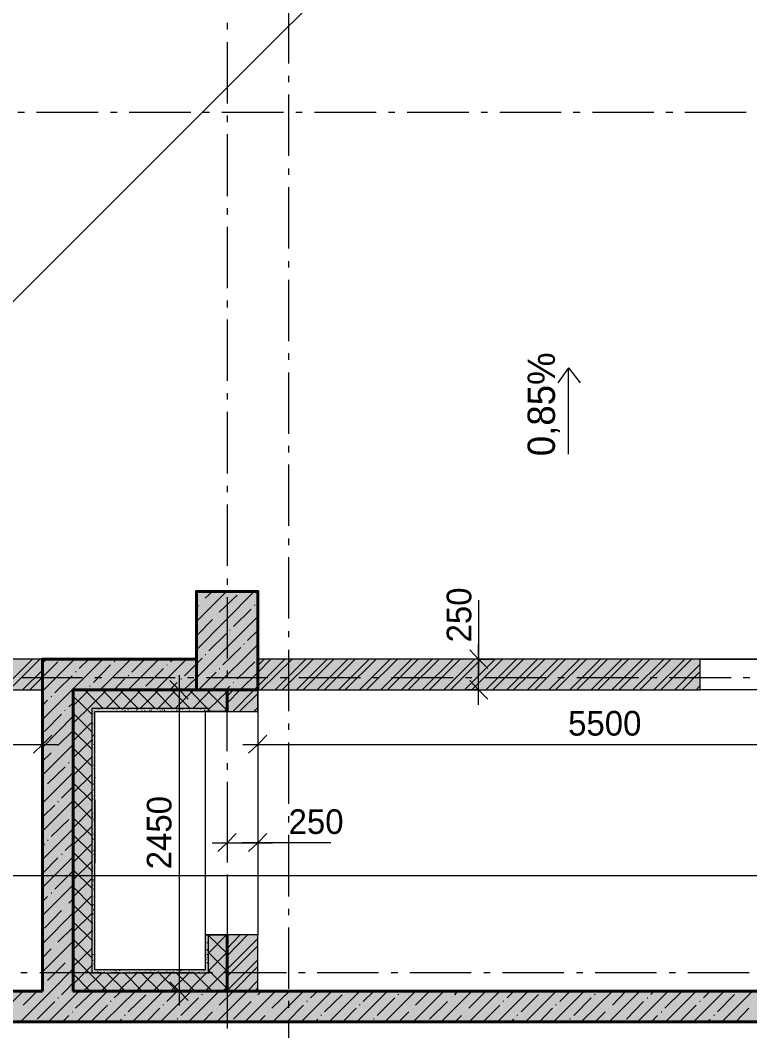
# Model space of a CAD drawing. Header units: millimetres. Extents: x -401725 to 250493, y 305116 to 802890.
# Drawn here: x -375110.951 to -375108.615, y 508980.546 to 508983.784 of the extents above; entities that cross this region are included whole.
import ezdxf

# ---------------------------------------------------------------- set-up
doc = ezdxf.new("R2010")
doc.units = ezdxf.units.MM
doc.layers.add('PDF _Геометрия', color=7, linetype='Continuous', true_color=0x1d1d1d)
doc.layers.add('PDF _Сплошная заливка', color=7, linetype='Continuous', true_color=0xffffff)
doc.layers.add('PDF _Текст', color=7, linetype='Continuous')

msp = doc.modelspace()

# ---------------------------------------------------------------- hatches: boundary and pattern name
at = {"layer": 'PDF _Сплошная заливка', "transparency": 33554559}
h = msp.add_hatch(color=256, dxfattribs=at)
h.paths.add_polyline_path([(-375110.3491, 508981.5692), (-375110.2891, 508981.5692), (-375110.2891, 508981.6392), (-375110.3491, 508981.6392)])
h.paths.add_polyline_path([(-375110.2891, 508980.8542), (-375110.3491, 508980.8542), (-375110.3491, 508980.6742), (-375110.2891, 508980.6742)])
h = msp.add_hatch(color=256, dxfattribs=at)
h.paths.add_polyline_path([(-375110.2891, 508981.5692), (-375110.1908, 508981.5692), (-375110.1908, 508981.6392), (-375110.2891, 508981.6392)])
h.paths.add_polyline_path([(-375110.1908, 508980.8542), (-375110.2891, 508980.8542), (-375110.2891, 508980.6742), (-375110.1908, 508980.6742)])
h = msp.add_hatch(color=256, dxfattribs=at)
h.paths.add_polyline_path([(-375110.3591, 508981.5692), (-375110.3491, 508981.5692), (-375110.3491, 508981.5792), (-375110.3591, 508981.5792)])
h.paths.add_polyline_path([(-375110.3491, 508980.8542), (-375110.3591, 508980.8542), (-375110.3591, 508980.7325), (-375110.3491, 508980.7325)])
h = msp.add_hatch(color=256, dxfattribs=at)
h.paths.add_polyline_path([(-375111.8057, 508980.5759), (-375111.8057, 508980.6738), (-375112.6715, 508980.6738), (-375112.6715, 508980.5759)])
h.paths.add_polyline_path([(-375107.8292, 508980.5759), (-375107.8292, 508980.6738), (-375111.3524, 508980.6738), (-375111.3524, 508980.5759)])

# ---------------------------------------------------------------- linework, layer by layer
at = {"layer": 'PDF _Геометрия', "color": 7, "lineweight": 9}
for points in [[(-375112.12, 508981.737), (-375109.4032, 508984.4538), (-375109.4032, 508984.6905)], [(-375110.0914, 508983.8421), (-375110.0914, 508983.6455)], [(-375110.2881, 508983.7755), (-375110.2881, 508983.7538)], [(-375110.2881, 508983.7138), (-375110.2881, 508983.5171)], [(-375110.0914, 508983.6055), (-375110.0914, 508983.5855)], [(-375110.0914, 508983.5455), (-375110.0914, 508983.3488)], [(-375110.9581, 508983.4888), (-375110.9364, 508983.4888)], [(-375110.8981, 508983.4888), (-375110.7014, 508983.4888)], [(-375110.6614, 508983.4888), (-375110.6397, 508983.4888)], [(-375110.6014, 508983.4888), (-375110.4047, 508983.4888)], [(-375110.3647, 508983.4888), (-375110.3447, 508983.4888)], [(-375110.3047, 508983.4888), (-375110.1081, 508983.4888)], [(-375110.0681, 508983.4888), (-375110.0481, 508983.4888)], [(-375110.0081, 508983.4888), (-375109.8114, 508983.4888)], [(-375109.7714, 508983.4888), (-375109.7514, 508983.4888)], [(-375109.7116, 508983.4888), (-375109.5148, 508983.4888)], [(-375109.4747, 508983.4888), (-375109.4548, 508983.4888)], [(-375109.4149, 508983.4888), (-375109.2182, 508983.4888)], [(-375109.1798, 508983.4888), (-375109.1581, 508983.4888)], [(-375109.1181, 508983.4888), (-375108.9215, 508983.4888)], [(-375108.8831, 508983.4888), (-375108.8615, 508983.4888)], [(-375108.8231, 508983.4888), (-375108.6265, 508983.4888)], [(-375110.2881, 508983.4788), (-375110.2881, 508983.4571)], [(-375110.2881, 508983.4188), (-375110.2881, 508983.2205)], [(-375110.0914, 508983.3088), (-375110.0914, 508983.2888)], [(-375110.0914, 508983.2488), (-375110.0914, 508983.0521)], [(-375110.2881, 508983.1821), (-375110.2881, 508983.1605)], [(-375110.2881, 508983.1221), (-375110.2881, 508982.9255)], [(-375110.0914, 508983.0121), (-375110.0914, 508982.9921)], [(-375110.0914, 508982.9521), (-375110.0914, 508982.7555)], [(-375110.2881, 508982.8855), (-375110.2881, 508982.8638)], [(-375110.2881, 508982.8255), (-375110.2881, 508982.6288)], [(-375110.0914, 508982.7171), (-375110.0914, 508982.6955)], [(-375110.0914, 508982.6555), (-375110.0914, 508982.4588)], [(-375109.1948, 508982.6705), (-375109.2298, 508982.6221)], [(-375109.1948, 508982.3938), (-375109.1948, 508982.6705)], [(-375109.1947, 508982.6705), (-375109.1581, 508982.6221)], [(-375110.2881, 508982.5888), (-375110.2881, 508982.5688)], [(-375110.2881, 508982.5288), (-375110.2881, 508982.3321)], [(-375110.0914, 508982.4205), (-375110.0914, 508982.3988)], [(-375110.0914, 508982.3605), (-375110.0914, 508982.1638)], [(-375110.2881, 508982.2921), (-375110.2881, 508982.2721)], [(-375110.2881, 508982.2321), (-375110.2881, 508982.0355)], [(-375110.0914, 508982.1238), (-375110.0914, 508982.1021)], [(-375110.0914, 508982.0638), (-375110.0914, 508981.8671)], [(-375110.2881, 508981.9955), (-375110.2881, 508981.9755)], [(-375110.1897, 508981.9538), (-375110.3864, 508981.9538), (-375110.3864, 508981.7371), (-375112.6513, 508981.7371)], [(-375110.2881, 508981.9355), (-375110.2881, 508981.7388)], [(-375108.0247, 508981.9538), (-375108.0247, 508981.7371), (-375110.1898, 508981.7371)], [(-375109.483, 508981.9254), (-375109.483, 508981.7521)], [(-375110.0914, 508981.8271), (-375110.0914, 508981.8071)], [(-375109.483, 508981.5905), (-375109.483, 508981.7838)], [(-375110.0914, 508981.7671), (-375110.0914, 508981.5705)], [(-375109.483, 508981.7521), (-375109.483, 508981.6871)], [(-375109.483, 508981.7371), (-375109.5247, 508981.7371)], [(-375109.483, 508981.7371), (-375109.4347, 508981.7371)], [(-375110.7514, 508981.6771), (-375110.9481, 508981.6771)], [(-375110.6897, 508981.6771), (-375110.7114, 508981.6771)], [(-375110.4547, 508981.6771), (-375110.6514, 508981.6771)], [(-375110.4414, 508981.6855), (-375110.4414, 508980.6272)], [(-375110.3947, 508981.6771), (-375110.4147, 508981.6771)], [(-375110.1581, 508981.6771), (-375110.3547, 508981.6771)], [(-375110.2881, 508981.7005), (-375110.2881, 508981.6788)], [(-375110.0981, 508981.6771), (-375110.1181, 508981.6771)], [(-375109.8614, 508981.6771), (-375110.0581, 508981.6771)], [(-375109.8014, 508981.6771), (-375109.8214, 508981.6771)], [(-375109.5648, 508981.6771), (-375109.7615, 508981.6771)], [(-375109.5048, 508981.6771), (-375109.5247, 508981.6771)], [(-375109.2682, 508981.6772), (-375109.4648, 508981.6772)], [(-375109.2081, 508981.6771), (-375109.2298, 508981.6771)], [(-375108.9715, 508981.6771), (-375109.1682, 508981.6771)], [(-375108.9115, 508981.6771), (-375108.9332, 508981.6771)], [(-375108.6748, 508981.6771), (-375108.8731, 508981.6771)], [(-375108.6148, 508981.6771), (-375108.6364, 508981.6771)], [(-375110.8797, 508981.6388), (-375110.8797, 508981.4638), (-375110.8797, 508981.4171)], [(-375110.7114, 508981.6388), (-375110.7214, 508981.6388), (-375110.7814, 508981.6388)], [(-375110.3581, 508981.6388), (-375110.7114, 508981.6388)], [(-375110.2881, 508981.6388), (-375110.4414, 508981.6388), (-375110.4897, 508981.6388)], [(-375110.2881, 508981.4421), (-375110.2881, 508981.6388), (-375110.3481, 508981.6388), (-375110.3581, 508981.6388)], [(-375110.1897, 508981.6388), (-375110.1897, 508981.4638), (-375110.1897, 508981.4171)], [(-375109.483, 508981.6388), (-375109.5247, 508981.6388)], [(-375109.483, 508981.6388), (-375109.4347, 508981.6388)], [(-375110.7114, 508981.5788), (-375110.7214, 508981.5788), (-375110.7214, 508980.7422)], [(-375110.3481, 508981.5688), (-375110.3481, 508981.5788), (-375110.3581, 508981.5788), (-375110.7114, 508981.5788)], [(-375110.7114, 508980.7421), (-375110.7114, 508981.5688)], [(-375110.7114, 508981.5688), (-375110.3581, 508981.5688)], [(-375110.3581, 508981.5688), (-375110.3481, 508981.5688), (-375110.2881, 508981.5688)], [(-375110.2881, 508981.5688), (-375110.3581, 508981.5688), (-375110.3581, 508980.8538), (-375110.3581, 508980.7421)], [(-375110.0914, 508981.5305), (-375110.0914, 508981.5105)], [(-375112.6981, 508981.4638), (-375110.8315, 508981.4638)], [(-375110.238, 508981.4638), (-375107.978, 508981.4638)], [(-375110.0914, 508981.4705), (-375110.0914, 508981.2738)], [(-375110.2881, 508981.4038), (-375110.2881, 508981.3821)], [(-375110.2881, 508981.3438), (-375110.2881, 508981.1455)], [(-375110.8797, 508981.0838), (-375110.8797, 508981.2854)], [(-375110.7114, 508981.2855), (-375110.7114, 508981.0838)], [(-375110.0914, 508981.2338), (-375110.0914, 508981.2138)], [(-375110.2881, 508981.1904), (-375110.2881, 508981.1488), (-375110.2881, 508981.1021)], [(-375110.1897, 508981.1904), (-375110.1897, 508981.1488), (-375110.1897, 508981.1021)], [(-375110.0914, 508981.1738), (-375110.0914, 508980.9771)], [(-375110.3364, 508981.1488), (-375110.1431, 508981.1488)], [(-375110.1297, 508981.1488), (-375110.2397, 508981.1488)], [(-375109.9564, 508981.1488), (-375110.1297, 508981.1488)], [(-375110.2881, 508981.1071), (-375110.2881, 508981.0855)], [(-375110.2881, 508981.0471), (-375110.2881, 508980.8505)], [(-375110.0914, 508980.9371), (-375110.0914, 508980.9171)], [(-375110.0914, 508980.8771), (-375110.0914, 508980.6805)], [(-375110.3581, 508980.7321), (-375110.3481, 508980.7321), (-375110.3481, 508980.8538)], [(-375110.2881, 508980.8105), (-375110.2881, 508980.7888)], [(-375110.7214, 508980.7421), (-375110.7214, 508980.7321), (-375110.3581, 508980.7321)], [(-375110.3581, 508980.7421), (-375110.7114, 508980.7421)], [(-375110.2881, 508980.7505), (-375110.2881, 508980.5538)], [(-375110.9281, 508980.7321), (-375110.9481, 508980.7321)], [(-375110.6914, 508980.7321), (-375110.8881, 508980.7321)], [(-375110.7814, 508980.7321), (-375110.7814, 508980.6738), (-375110.3581, 508980.6738)], [(-375110.6314, 508980.7321), (-375110.6531, 508980.7321)], [(-375110.3947, 508980.7321), (-375110.5914, 508980.7321)], [(-375110.3347, 508980.7321), (-375110.3564, 508980.7321)], [(-375110.0981, 508980.7321), (-375110.2964, 508980.7321)], [(-375110.0381, 508980.7321), (-375110.0597, 508980.7321)], [(-375109.8031, 508980.7321), (-375109.9997, 508980.7321)], [(-375109.7414, 508980.7321), (-375109.7631, 508980.7321)], [(-375109.5064, 508980.7321), (-375109.7031, 508980.7321)], [(-375109.4464, 508980.7321), (-375109.4663, 508980.7321)], [(-375109.2097, 508980.7321), (-375109.4065, 508980.7321)], [(-375109.1497, 508980.7321), (-375109.1697, 508980.7321)], [(-375108.9131, 508980.7321), (-375109.1097, 508980.7321)], [(-375108.853, 508980.7321), (-375108.8731, 508980.7321)], [(-375108.6164, 508980.7321), (-375108.8131, 508980.7321)], [(-375110.2881, 508980.6738), (-375110.4414, 508980.6738), (-375110.4897, 508980.6738)], [(-375110.3581, 508980.6738), (-375110.3481, 508980.6738), (-375110.2881, 508980.6738)], [(-375110.0914, 508980.6421), (-375110.0914, 508980.6205)], [(-375110.0914, 508980.5805), (-375110.0914, 508980.3838)]]:
    msp.add_lwpolyline(points, dxfattribs=at)
at = {"layer": 'PDF _Геометрия', "lineweight": 9}
for points in [[(-375110.3864, 508981.9471), (-375110.3797, 508981.9538)], [(-375110.3864, 508981.8571), (-375110.2897, 508981.9538)], [(-375110.3864, 508981.7671), (-375110.2014, 508981.9538)], [(-375110.3581, 508981.9321), (-375110.3347, 508981.9538)], [(-375110.3131, 508981.8871), (-375110.2564, 508981.9421)], [(-375110.3864, 508981.9021), (-375110.3797, 508981.9088)], [(-375110.3681, 508981.9205), (-375110.3681, 508981.9205)], [(-375110.1997, 508981.9088), (-375110.1997, 508981.9105)], [(-375110.3864, 508981.6771), (-375110.1897, 508981.8738)], [(-375110.3231, 508981.8755), (-375110.3231, 508981.8755)], [(-375110.2681, 508981.8421), (-375110.2114, 508981.8971)], [(-375110.3864, 508981.8121), (-375110.3347, 508981.8638)], [(-375110.3464, 508981.7638), (-375110.2897, 508981.8188)], [(-375110.2797, 508981.8305), (-375110.2781, 508981.8305)], [(-375110.2231, 508981.7971), (-375110.1897, 508981.8288)], [(-375110.3364, 508981.6388), (-375110.1897, 508981.7838)], [(-375110.3014, 508981.7188), (-375110.2447, 508981.7738)], [(-375110.2347, 508981.7855), (-375110.2331, 508981.7871)], [(-375110.3864, 508981.7221), (-375110.3681, 508981.7405)], [(-375110.3581, 508981.7521), (-375110.3564, 508981.7521)], [(-375110.8797, 508981.7238), (-375110.8664, 508981.7371)], [(-375110.8797, 508981.6338), (-375110.8747, 508981.6388), (-375110.7764, 508981.7371)], [(-375110.8797, 508981.6788), (-375110.8297, 508981.7288)], [(-375110.7847, 508981.6388), (-375110.6864, 508981.7371)], [(-375110.7614, 508981.7071), (-375110.7314, 508981.7371)], [(-375110.7164, 508981.6621), (-375110.6614, 508981.7188)], [(-375110.6947, 508981.6388), (-375110.5964, 508981.7371)], [(-375110.6497, 508981.7288), (-375110.6481, 508981.7305)], [(-375110.6047, 508981.6388), (-375110.5064, 508981.7371)], [(-375110.5931, 508981.6955), (-375110.5514, 508981.7371)], [(-375110.5164, 508981.6388), (-375110.4181, 508981.7371)], [(-375110.4814, 508981.7188), (-375110.4797, 508981.7188)], [(-375110.4697, 508981.7288), (-375110.4614, 508981.7371)], [(-375110.4247, 508981.6838), (-375110.3864, 508981.7221)], [(-375110.2564, 508981.6738), (-375110.1997, 508981.7288)], [(-375110.8297, 508981.6388), (-375110.7847, 508981.6838)], [(-375110.7731, 508981.6955), (-375110.7714, 508981.6971)], [(-375110.6047, 508981.6838), (-375110.6031, 508981.6855)], [(-375110.5481, 508981.6505), (-375110.4914, 508981.7071)], [(-375110.4264, 508981.6388), (-375110.3864, 508981.6771)], [(-375110.3797, 508981.6388), (-375110.3231, 508981.6954)], [(-375110.3131, 508981.7071), (-375110.3114, 508981.7071)], [(-375110.2464, 508981.6388), (-375110.1897, 508981.6938)], [(-375110.7281, 508981.6505), (-375110.7264, 508981.6521)], [(-375110.6497, 508981.6388), (-375110.6164, 508981.6738)], [(-375110.4714, 508981.6388), (-375110.4481, 508981.6621)], [(-375110.4364, 508981.6738), (-375110.4347, 508981.6738)], [(-375110.2914, 508981.6388), (-375110.2797, 508981.6505)], [(-375110.2681, 508981.6621), (-375110.2664, 508981.6621)], [(-375110.2014, 508981.6388), (-375110.1897, 508981.6505)], [(-375110.8797, 508981.5438), (-375110.7847, 508981.6388)], [(-375110.8514, 508981.6171), (-375110.8497, 508981.6188)], [(-375110.8397, 508981.6288), (-375110.8297, 508981.6388)], [(-375110.7814, 508981.5871), (-375110.7297, 508981.6388)], [(-375110.7214, 508981.5605), (-375110.7814, 508981.6188)], [(-375110.7214, 508981.6155), (-375110.7447, 508981.6388)], [(-375110.7397, 508981.6388), (-375110.7397, 508981.6388)], [(-375110.7214, 508981.5905), (-375110.6731, 508981.6388)], [(-375110.6847, 508981.5788), (-375110.7214, 508981.6154)], [(-375110.6297, 508981.5788), (-375110.6881, 508981.6388)], [(-375110.6764, 508981.5788), (-375110.6181, 508981.6388)], [(-375110.5731, 508981.5788), (-375110.6331, 508981.6388)], [(-375110.6214, 508981.5788), (-375110.5631, 508981.6388)], [(-375110.5181, 508981.5788), (-375110.5781, 508981.6388)], [(-375110.5664, 508981.5788), (-375110.5064, 508981.6388)], [(-375110.5597, 508981.6388), (-375110.5581, 508981.6405)], [(-375110.4631, 508981.5788), (-375110.5214, 508981.6388)], [(-375110.5097, 508981.5788), (-375110.4514, 508981.6388)], [(-375110.4064, 508981.5788), (-375110.4664, 508981.6388)], [(-375110.4547, 508981.5788), (-375110.3947, 508981.6388)], [(-375110.3514, 508981.5788), (-375110.4097, 508981.6388)], [(-375110.3981, 508981.5788), (-375110.3481, 508981.6304)], [(-375110.3481, 508981.6321), (-375110.3547, 508981.6388)], [(-375110.3481, 508981.6305), (-375110.3397, 508981.6388)], [(-375110.3481, 508981.5755), (-375110.2881, 508981.6338)], [(-375110.2881, 508981.5721), (-375110.3481, 508981.6321)], [(-375110.2881, 508981.6288), (-375110.2981, 508981.6388)], [(-375110.8797, 508981.5888), (-375110.8631, 508981.6055)], [(-375110.7947, 508981.5838), (-375110.7814, 508981.5971)], [(-375110.7814, 508981.5321), (-375110.7214, 508981.5904)], [(-375110.2964, 508981.5688), (-375110.2881, 508981.5788)], [(-375110.8797, 508981.4538), (-375110.7814, 508981.5538)], [(-375110.8731, 508981.5055), (-375110.8181, 508981.5604)], [(-375110.8064, 508981.5721), (-375110.8064, 508981.5738)], [(-375110.7214, 508981.5038), (-375110.7814, 508981.5638)], [(-375110.3414, 508981.5688), (-375110.3481, 508981.5755)], [(-375110.7814, 508981.4755), (-375110.7214, 508981.5354)], [(-375110.8297, 508981.4605), (-375110.7814, 508981.5088)], [(-375110.7214, 508981.4488), (-375110.7814, 508981.5071)], [(-375110.8797, 508981.3655), (-375110.7814, 508981.4638)], [(-375110.8397, 508981.4488), (-375110.8397, 508981.4488)], [(-375110.7814, 508981.4205), (-375110.7214, 508981.4788)], [(-375110.7214, 508981.3938), (-375110.7814, 508981.4521)], [(-375110.8797, 508981.4105), (-375110.8514, 508981.4371)], [(-375110.7847, 508981.4155), (-375110.7814, 508981.4188)], [(-375110.7814, 508981.3638), (-375110.7214, 508981.4238)], [(-375110.8631, 508981.3371), (-375110.8064, 508981.3921)], [(-375110.7947, 508981.4038), (-375110.7947, 508981.4055)], [(-375110.7214, 508981.3371), (-375110.7814, 508981.3971)], [(-375110.8797, 508981.2755), (-375110.7814, 508981.3738)], [(-375110.7814, 508981.3088), (-375110.7214, 508981.3671)], [(-375110.8731, 508981.3255), (-375110.8731, 508981.3255)], [(-375110.8181, 508981.2921), (-375110.7814, 508981.3288)], [(-375110.7214, 508981.2821), (-375110.7814, 508981.3404)], [(-375110.7814, 508981.2538), (-375110.7214, 508981.3121)], [(-375110.8797, 508981.1855), (-375110.7814, 508981.2838)], [(-375110.8797, 508981.2305), (-375110.8397, 508981.2688)], [(-375110.8297, 508981.2805), (-375110.8281, 508981.2805)], [(-375110.7214, 508981.2255), (-375110.7814, 508981.2854)], [(-375110.7814, 508981.1971), (-375110.7214, 508981.2571)], [(-375110.8514, 508981.1688), (-375110.7947, 508981.2238)], [(-375110.7847, 508981.2355), (-375110.7831, 508981.2371)], [(-375110.7214, 508981.1705), (-375110.7814, 508981.2288)], [(-375110.8797, 508981.0955), (-375110.7814, 508981.1938)], [(-375110.7814, 508981.1421), (-375110.7214, 508981.2004)], [(-375110.8631, 508981.1571), (-375110.8614, 508981.1571)], [(-375110.7214, 508981.1155), (-375110.7814, 508981.1738)], [(-375110.8797, 508981.1405), (-375110.8731, 508981.1455)], [(-375110.8064, 508981.1238), (-375110.7814, 508981.1488)], [(-375110.7814, 508981.0855), (-375110.7214, 508981.1454)], [(-375110.8797, 508981.0055), (-375110.7814, 508981.1038)], [(-375110.8797, 508981.0505), (-375110.8297, 508981.1004)], [(-375110.8181, 508981.1121), (-375110.8164, 508981.1121)], [(-375110.7214, 508981.0588), (-375110.7814, 508981.1188)], [(-375110.7814, 508981.0305), (-375110.7214, 508981.0888)], [(-375110.7214, 508981.0038), (-375110.7814, 508981.0621)], [(-375110.8397, 508981.0005), (-375110.7847, 508981.0554)], [(-375110.7814, 508980.9755), (-375110.7214, 508981.0338)], [(-375110.8797, 508980.9155), (-375110.7814, 508981.0138)], [(-375110.7214, 508980.9471), (-375110.7814, 508981.0071)], [(-375110.8797, 508980.9605), (-375110.8631, 508980.9771)], [(-375110.8514, 508980.9888), (-375110.8497, 508980.9888)], [(-375110.7947, 508980.9555), (-375110.7814, 508980.9688)], [(-375110.7814, 508980.9188), (-375110.7214, 508980.9788)], [(-375110.8731, 508980.8755), (-375110.8181, 508980.9321)], [(-375110.8064, 508980.9438), (-375110.8064, 508980.9438)], [(-375110.7214, 508980.8921), (-375110.7814, 508980.9504)], [(-375110.8797, 508980.8255), (-375110.7814, 508980.9238)], [(-375110.7814, 508980.8638), (-375110.7214, 508980.9221)], [(-375110.8297, 508980.8305), (-375110.7814, 508980.8788)], [(-375110.7214, 508980.8371), (-375110.7814, 508980.8954)], [(-375110.7814, 508980.8071), (-375110.7214, 508980.8671)], [(-375110.8797, 508980.7355), (-375110.7814, 508980.8338)], [(-375110.7214, 508980.7805), (-375110.7814, 508980.8404)], [(-375110.3481, 508980.8505), (-375110.3464, 508980.8538)], [(-375110.3481, 508980.7955), (-375110.2897, 508980.8538)], [(-375110.2881, 508980.7938), (-375110.3481, 508980.8521)], [(-375110.2881, 508980.8488), (-375110.2931, 508980.8538)], [(-375110.8797, 508980.7805), (-375110.8514, 508980.8088)], [(-375110.8397, 508980.8205), (-375110.8397, 508980.8205)], [(-375110.7814, 508980.7521), (-375110.7214, 508980.8104)], [(-375110.7947, 508980.7755), (-375110.7947, 508980.7755)], [(-375110.7847, 508980.7871), (-375110.7814, 508980.7905)], [(-375110.7297, 508980.7321), (-375110.7814, 508980.7838)], [(-375110.3481, 508980.7388), (-375110.2881, 508980.7988)], [(-375110.2881, 508980.7371), (-375110.3481, 508980.7971)], [(-375110.8631, 508980.7071), (-375110.8064, 508980.7638)], [(-375110.8514, 508980.6738), (-375110.7814, 508980.7454)], [(-375110.7447, 508980.7321), (-375110.7214, 508980.7555)], [(-375110.3581, 508980.6738), (-375110.3481, 508980.6838), (-375110.2881, 508980.7438)], [(-375110.2881, 508980.6821), (-375110.3481, 508980.7404)], [(-375110.7814, 508980.6955), (-375110.7447, 508980.7321)], [(-375110.7264, 508980.6738), (-375110.7814, 508980.7288)], [(-375110.7481, 508980.6738), (-375110.6881, 508980.7321)], [(-375110.6714, 508980.6738), (-375110.7297, 508980.7321)], [(-375110.6914, 508980.6738), (-375110.6331, 508980.7321)], [(-375110.6147, 508980.6738), (-375110.6747, 508980.7321)], [(-375110.6364, 508980.6738), (-375110.5764, 508980.7321)], [(-375110.5597, 508980.6738), (-375110.6181, 508980.7321)], [(-375110.5797, 508980.6738), (-375110.5214, 508980.7321)], [(-375110.5031, 508980.6738), (-375110.5631, 508980.7321)], [(-375110.5247, 508980.6738), (-375110.4664, 508980.7321)], [(-375110.4481, 508980.6738), (-375110.5064, 508980.7321)], [(-375110.4697, 508980.6738), (-375110.4097, 508980.7321)], [(-375110.3914, 508980.6738), (-375110.4514, 508980.7321)], [(-375110.4131, 508980.6738), (-375110.3547, 508980.7321)], [(-375110.3481, 508980.6855), (-375110.3947, 508980.7321)], [(-375111.0397, 508980.5755), (-375110.9414, 508980.6738)], [(-375110.9497, 508980.5755), (-375110.8514, 508980.6738)], [(-375110.9414, 508980.6288), (-375110.8964, 508980.6738)], [(-375110.8731, 508980.6971), (-375110.8731, 508980.6971)], [(-375110.8597, 508980.5755), (-375110.7614, 508980.6738)], [(-375110.8181, 508980.6621), (-375110.8064, 508980.6738)], [(-375110.8064, 508980.6738), (-375110.7814, 508980.7005)], [(-375110.7731, 508980.6188), (-375110.7164, 508980.6738)], [(-375110.7697, 508980.5755), (-375110.6714, 508980.6738)], [(-375110.6814, 508980.5755), (-375110.5814, 508980.6738)], [(-375110.6497, 508980.6521), (-375110.6264, 508980.6738)], [(-375110.5914, 508980.5755), (-375110.4931, 508980.6738)], [(-375110.5014, 508980.5755), (-375110.4031, 508980.6738)], [(-375110.4814, 508980.6405), (-375110.4481, 508980.6738)], [(-375110.4114, 508980.5755), (-375110.3131, 508980.6738)], [(-375110.3364, 508980.6738), (-375110.3481, 508980.6855)], [(-375110.3214, 508980.5755), (-375110.2231, 508980.6738)], [(-375110.3131, 508980.6288), (-375110.2681, 508980.6738)], [(-375110.3014, 508980.6738), (-375110.2881, 508980.6871)], [(-375110.2314, 508980.5755), (-375110.1331, 508980.6738)], [(-375110.1897, 508980.6621), (-375110.1781, 508980.6738)], [(-375110.1447, 508980.6188), (-375110.0881, 508980.6738)], [(-375110.1414, 508980.5755), (-375110.0431, 508980.6738)], [(-375110.0514, 508980.5755), (-375109.9531, 508980.6738)], [(-375110.0214, 508980.6521), (-375109.9981, 508980.6738)], [(-375109.9614, 508980.5755), (-375109.8631, 508980.6738)], [(-375109.8731, 508980.5755), (-375109.7747, 508980.6738)], [(-375109.8531, 508980.6405), (-375109.8181, 508980.6738)], [(-375109.7831, 508980.5755), (-375109.6847, 508980.6738)], [(-375109.6929, 508980.5754), (-375109.5947, 508980.6738)], [(-375109.6847, 508980.6288), (-375109.6397, 508980.6738)], [(-375109.6032, 508980.5755), (-375109.5048, 508980.6738)], [(-375109.5596, 508980.6621), (-375109.5496, 508980.6737)], [(-375109.5147, 508980.6188), (-375109.4597, 508980.6738)], [(-375109.5133, 508980.5755), (-375109.4149, 508980.6738)], [(-375109.423, 508980.5754), (-375109.3247, 508980.6738)], [(-375109.3915, 508980.6521), (-375109.3698, 508980.6738)], [(-375109.3331, 508980.5755), (-375109.2347, 508980.6738)], [(-375109.2432, 508980.5755), (-375109.1448, 508980.6738)], [(-375109.223, 508980.6404), (-375109.1896, 508980.6738)], [(-375109.1547, 508980.5754), (-375109.0546, 508980.6737)], [(-375109.0646, 508980.5754), (-375108.9663, 508980.6738)], [(-375109.0547, 508980.6288), (-375109.0114, 508980.6738)], [(-375108.9747, 508980.5755), (-375108.8764, 508980.6738)], [(-375108.9316, 508980.6622), (-375108.9215, 508980.6738)], [(-375108.8864, 508980.6188), (-375108.8313, 508980.6738)], [(-375108.8847, 508980.5755), (-375108.7865, 508980.6738)], [(-375108.7947, 508980.5754), (-375108.6963, 508980.6737)], [(-375108.7631, 508980.6521), (-375108.7414, 508980.6738)], [(-375108.7047, 508980.5754), (-375108.6064, 508980.6738)], [(-375110.8964, 508980.5838), (-375110.8397, 508980.6404)], [(-375110.8297, 508980.6521), (-375110.8281, 508980.6521)], [(-375110.6614, 508980.6405), (-375110.6597, 508980.6421)], [(-375110.6047, 508980.6071), (-375110.5481, 508980.6621)], [(-375110.4364, 508980.5955), (-375110.3797, 508980.6521)], [(-375110.3681, 508980.6621), (-375110.3681, 508980.6638)], [(-375110.2681, 508980.5838), (-375110.2114, 508980.6404)], [(-375110.1997, 508980.6521), (-375110.1997, 508980.6521)], [(-375110.0314, 508980.6405), (-375110.0314, 508980.6421)], [(-375109.9764, 508980.6071), (-375109.9197, 508980.6621)], [(-375109.8081, 508980.5955), (-375109.7514, 508980.6521)], [(-375109.7397, 508980.6621), (-375109.7397, 508980.6638)], [(-375109.6398, 508980.5838), (-375109.583, 508980.6404)], [(-375109.5713, 508980.6521), (-375109.5713, 508980.6521)], [(-375109.4032, 508980.6405), (-375109.4032, 508980.6422)], [(-375109.3465, 508980.6072), (-375109.2915, 508980.6622)], [(-375109.1781, 508980.5955), (-375109.1231, 508980.6521)], [(-375109.1115, 508980.6621), (-375109.1098, 508980.6638)], [(-375109.0096, 508980.5838), (-375108.9547, 508980.6404)], [(-375108.943, 508980.6521), (-375108.9413, 508980.6521)], [(-375108.7749, 508980.6405), (-375108.7732, 508980.6422)], [(-375108.7182, 508980.6072), (-375108.6632, 508980.6622)], [(-375110.7847, 508980.6071), (-375110.7831, 508980.6071)], [(-375110.7247, 508980.5755), (-375110.6714, 508980.6288)], [(-375110.5464, 508980.5755), (-375110.5031, 508980.6188)], [(-375110.4914, 508980.6288), (-375110.4914, 508980.6305)], [(-375110.3664, 508980.5755), (-375110.3347, 508980.6071)], [(-375110.3231, 508980.6188), (-375110.3231, 508980.6188)], [(-375110.1547, 508980.6071), (-375110.1547, 508980.6071)], [(-375110.0964, 508980.5755), (-375110.0431, 508980.6288)], [(-375109.9181, 508980.5755), (-375109.8747, 508980.6188)], [(-375109.8631, 508980.6288), (-375109.8631, 508980.6305)], [(-375109.7381, 508980.5755), (-375109.7064, 508980.6071)], [(-375109.6947, 508980.6188), (-375109.6947, 508980.6188)], [(-375109.5265, 508980.6072), (-375109.5265, 508980.6072)], [(-375109.4683, 508980.5755), (-375109.4149, 508980.6288)], [(-375109.2882, 508980.5755), (-375109.2464, 508980.6188)], [(-375109.2347, 508980.6288), (-375109.2347, 508980.6305)], [(-375109.1096, 508980.5754), (-375109.078, 508980.6071)], [(-375109.0663, 508980.6188), (-375109.0663, 508980.6188)], [(-375108.8982, 508980.6072), (-375108.8965, 508980.6072)], [(-375108.8399, 508980.5755), (-375108.7865, 508980.6288)], [(-375108.6597, 508980.5755), (-375108.6181, 508980.6188)], [(-375110.8147, 508980.5755), (-375110.7947, 508980.5955)], [(-375110.6364, 508980.5755), (-375110.6264, 508980.5838)], [(-375110.6164, 508980.5955), (-375110.6147, 508980.5971)], [(-375110.4481, 508980.5838), (-375110.4464, 508980.5855)], [(-375110.1864, 508980.5755), (-375110.1664, 508980.5955)], [(-375110.0064, 508980.5755), (-375109.9981, 508980.5838)], [(-375109.9864, 508980.5955), (-375109.9864, 508980.5971)], [(-375109.8181, 508980.5838), (-375109.8181, 508980.5855)], [(-375109.5582, 508980.5755), (-375109.5382, 508980.5955)], [(-375109.3782, 508980.5755), (-375109.3698, 508980.5838)], [(-375109.3581, 508980.5955), (-375109.3581, 508980.5971)], [(-375109.1896, 508980.5837), (-375109.1896, 508980.5854)], [(-375108.9298, 508980.5755), (-375108.9098, 508980.5955)], [(-375108.7497, 508980.5754), (-375108.7414, 508980.5838)], [(-375108.7298, 508980.5955), (-375108.7281, 508980.5971)]]:
    msp.add_lwpolyline(points, dxfattribs=at)
at = {"layer": 'PDF _Геометрия', "color": 7, "lineweight": 40}
msp.add_lwpolyline([(-375110.3864, 508981.6388), (-375110.1897, 508981.6388), (-375110.1897, 508981.9538), (-375110.3864, 508981.9538)], close=True, dxfattribs=at)
at = {"layer": 'PDF _Геометрия', "color": 7, "lineweight": 18}
for points in [[(-375109.483, 508981.7371), (-375109.5113, 508981.7671)], [(-375109.4832, 508981.7372), (-375109.4532, 508981.7072)], [(-375110.4131, 508981.6088), (-375110.4414, 508981.6388), (-375110.4714, 508981.6688)], [(-375109.483, 508981.6388), (-375109.5113, 508981.6688)], [(-375109.4832, 508981.6388), (-375109.4532, 508981.6088)], [(-375110.8497, 508981.4938), (-375110.8797, 508981.4638), (-375110.9081, 508981.4355)], [(-375110.1614, 508981.4938), (-375110.1897, 508981.4638), (-375110.2197, 508981.4355)], [(-375110.2597, 508981.1788), (-375110.2881, 508981.1488), (-375110.3181, 508981.1205)], [(-375110.1614, 508981.1788), (-375110.1897, 508981.1488), (-375110.2197, 508981.1205)], [(-375110.4131, 508980.6438), (-375110.4414, 508980.6738), (-375110.4714, 508980.7038)]]:
    msp.add_lwpolyline(points, dxfattribs=at)
at = {"layer": 'PDF _Геометрия', "color": 16, "lineweight": 20, "true_color": 0x800000}
msp.add_lwpolyline([(-375110.8797, 508981.7371), (-375112.6513, 508981.7371), (-375112.6513, 508981.6388), (-375110.8797, 508981.6388)], close=True, dxfattribs=at)
at = {"layer": 'PDF _Геометрия', "color": 24, "lineweight": 9, "true_color": 0x8f1d1d}
for points in [[(-375111.0097, 508981.6388), (-375110.9114, 508981.7371)], [(-375110.9864, 508981.6388), (-375110.8881, 508981.7371)], [(-375110.1897, 508981.7171), (-375110.1697, 508981.7371)], [(-375110.1897, 508981.6505), (-375110.1031, 508981.7371)], [(-375110.1897, 508981.6938), (-375110.1481, 508981.7371)], [(-375110.1797, 508981.6388), (-375110.0797, 508981.7371)], [(-375110.1347, 508981.6388), (-375110.0364, 508981.7371)], [(-375110.1114, 508981.6388), (-375110.0131, 508981.7371)], [(-375110.0664, 508981.6388), (-375109.9681, 508981.7371)], [(-375110.0447, 508981.6388), (-375109.9464, 508981.7371)], [(-375109.9997, 508981.6388), (-375109.9014, 508981.7371)], [(-375109.9764, 508981.6388), (-375109.8781, 508981.7371)], [(-375109.9314, 508981.6388), (-375109.8331, 508981.7371)], [(-375109.9097, 508981.6388), (-375109.8114, 508981.7371)], [(-375109.8647, 508981.6388), (-375109.7664, 508981.7371)], [(-375109.8414, 508981.6388), (-375109.7431, 508981.7371)], [(-375109.7964, 508981.6388), (-375109.6981, 508981.7371)], [(-375109.7747, 508981.6388), (-375109.6764, 508981.7371)], [(-375109.7297, 508981.6388), (-375109.6314, 508981.7371)], [(-375109.708, 508981.6388), (-375109.6096, 508981.7371)], [(-375109.6632, 508981.6388), (-375109.5648, 508981.7371)], [(-375109.6397, 508981.6388), (-375109.5415, 508981.7371)], [(-375109.5946, 508981.6388), (-375109.4963, 508981.7371)], [(-375109.573, 508981.6387), (-375109.4746, 508981.7371)], [(-375109.5281, 508981.6388), (-375109.4298, 508981.7371)], [(-375109.5047, 508981.6388), (-375109.4064, 508981.7371)], [(-375109.4596, 508981.6388), (-375109.3613, 508981.7371)], [(-375109.4379, 508981.6387), (-375109.3396, 508981.7371)], [(-375109.3931, 508981.6388), (-375109.2948, 508981.7371)], [(-375109.3713, 508981.6388), (-375109.2714, 508981.7371)], [(-375109.3263, 508981.6387), (-375109.228, 508981.7371)], [(-375109.3032, 508981.6388), (-375109.2049, 508981.7372)], [(-375109.2581, 508981.6388), (-375109.1598, 508981.7371)], [(-375109.2364, 508981.6388), (-375109.138, 508981.7371)], [(-375109.1913, 508981.6387), (-375109.0929, 508981.7371)], [(-375109.1681, 508981.6388), (-375109.0698, 508981.7372)], [(-375109.123, 508981.6388), (-375109.0247, 508981.7371)], [(-375109.1014, 508981.6388), (-375109.003, 508981.7371)], [(-375109.0565, 508981.6388), (-375108.9582, 508981.7372)], [(-375109.0332, 508981.6388), (-375108.9348, 508981.7371)], [(-375108.9897, 508981.6388), (-375108.8897, 508981.7371)], [(-375108.9663, 508981.6388), (-375108.868, 508981.7371)], [(-375108.9215, 508981.6388), (-375108.8232, 508981.7372)], [(-375108.8998, 508981.6388), (-375108.8014, 508981.7371)], [(-375108.8548, 508981.6388), (-375108.7732, 508981.7205)], [(-375110.9431, 508981.6388), (-375110.8797, 508981.7021)], [(-375110.9197, 508981.6388), (-375110.8797, 508981.6788)], [(-375108.8314, 508981.6388), (-375108.7732, 508981.6972)], [(-375108.7866, 508981.6388), (-375108.7732, 508981.6522)], [(-375110.2881, 508981.6188), (-375110.2681, 508981.6388)], [(-375110.2881, 508981.5955), (-375110.2464, 508981.6388)], [(-375110.2697, 508981.5688), (-375110.2014, 508981.6388)], [(-375110.2481, 508981.5688), (-375110.1897, 508981.6271)], [(-375110.2031, 508981.5688), (-375110.1897, 508981.5821)], [(-375110.2881, 508980.8105), (-375110.2464, 508980.8538)], [(-375110.2881, 508980.7871), (-375110.2231, 508980.8538)], [(-375110.2881, 508980.7438), (-375110.1897, 508980.8421)], [(-375110.2881, 508980.7205), (-375110.1897, 508980.8188)], [(-375110.2881, 508980.6755), (-375110.1897, 508980.7738)], [(-375110.2681, 508980.6738), (-375110.1897, 508980.7521)], [(-375110.2231, 508980.6738), (-375110.1897, 508980.7071)], [(-375110.1997, 508980.6738), (-375110.1897, 508980.6838)]]:
    msp.add_lwpolyline(points, dxfattribs=at)
at = {"layer": 'PDF _Геометрия', "color": 7, "lineweight": 40}
for points in [[(-375110.7814, 508980.7422), (-375110.7814, 508981.6388), (-375110.3864, 508981.6388), (-375110.3864, 508981.7371), (-375110.8797, 508981.7371), (-375110.8797, 508981.6388), (-375110.8797, 508980.6738)], [(-375110.7814, 508980.6738), (-375110.7814, 508980.7421), (-375110.7814, 508981.6387)], [(-375110.2881, 508981.5688), (-375110.2881, 508981.6388)], [(-375110.2881, 508980.6738), (-375110.2881, 508980.8538)], [(-375110.7814, 508980.7421), (-375110.7814, 508980.7321)], [(-375110.8797, 508980.6738), (-375111.3514, 508980.6738), (-375111.3514, 508980.5755)], [(-375107.828, 508980.6738), (-375110.7816, 508980.6738)], [(-375111.3513, 508980.5755), (-375107.8278, 508980.5755)]]:
    msp.add_lwpolyline(points, dxfattribs=at)
at = {"layer": 'PDF _Геометрия', "color": 16, "lineweight": 20, "true_color": 0x800000}
for points in [[(-375108.7732, 508981.7372), (-375110.1899, 508981.7372)], [(-375110.1897, 508981.7371), (-375110.1897, 508981.6388)], [(-375108.7732, 508981.6388), (-375108.7732, 508981.7372)], [(-375110.2881, 508981.5688), (-375110.1897, 508981.5688), (-375110.1897, 508981.6388), (-375110.2881, 508981.6388)], [(-375110.2881, 508981.6388), (-375110.2881, 508981.5688)], [(-375110.1899, 508981.6388), (-375108.7732, 508981.6388)], [(-375110.2881, 508980.6738), (-375110.1897, 508980.6738), (-375110.1897, 508980.8538), (-375110.2881, 508980.8538)], [(-375110.2881, 508980.8538), (-375110.2881, 508980.6738)]]:
    msp.add_lwpolyline(points, dxfattribs=at)
at = {"layer": 'PDF _Геометрия', "color": 16, "lineweight": 9, "true_color": 0x800000}
for points in [[(-375108.7732, 508981.6388), (-375108.7732, 508981.7372)], [(-375108.773, 508981.7371), (-375108.0247, 508981.7371)], [(-375108.0247, 508981.6388), (-375108.7731, 508981.6388)], [(-375110.2881, 508981.5688), (-375110.1897, 508981.5688)], [(-375110.1897, 508981.5688), (-375110.1897, 508980.8538)], [(-375110.1897, 508980.8538), (-375110.2881, 508980.8538)]]:
    msp.add_lwpolyline(points, dxfattribs=at)
at = {"layer": 'PDF _Геометрия', "color": 252, "lineweight": 9, "true_color": 0x959595}
for points in [[(-375110.6581, 508981.5788), (-375110.6597, 508981.5771)], [(-375110.5514, 508981.5788), (-375110.5531, 508981.5788)], [(-375110.4414, 508981.5771), (-375110.4414, 508981.5788)], [(-375110.4364, 508981.5788), (-375110.4381, 508981.5771)], [(-375110.3714, 508981.5788), (-375110.3731, 508981.5771)], [(-375110.3581, 508981.5788), (-375110.3581, 508981.5788)], [(-375110.7214, 508981.5505), (-375110.7197, 508981.5505)], [(-375110.7164, 508981.5738), (-375110.7164, 508981.5738)], [(-375110.7131, 508981.5638), (-375110.7147, 508981.5621)], [(-375110.7131, 508981.5738), (-375110.7131, 508981.5738)], [(-375110.7114, 508981.5505), (-375110.7131, 508981.5521)], [(-375110.6981, 508981.5771), (-375110.6997, 508981.5771)], [(-375110.6647, 508981.5738), (-375110.6647, 508981.5738)], [(-375110.6514, 508981.5755), (-375110.6531, 508981.5771)], [(-375110.6414, 508981.5738), (-375110.6397, 508981.5738)], [(-375110.6414, 508981.5738), (-375110.6414, 508981.5738)], [(-375110.6231, 508981.5738), (-375110.6247, 508981.5755)], [(-375110.6247, 508981.5738), (-375110.6247, 508981.5738)], [(-375110.6164, 508981.5721), (-375110.6164, 508981.5705)], [(-375110.6131, 508981.5705), (-375110.6131, 508981.5721)], [(-375110.6047, 508981.5755), (-375110.6064, 508981.5738)], [(-375110.5947, 508981.5771), (-375110.5947, 508981.5771)], [(-375110.5847, 508981.5738), (-375110.5847, 508981.5738)], [(-375110.5764, 508981.5738), (-375110.5781, 508981.5738)], [(-375110.5764, 508981.5771), (-375110.5764, 508981.5755)], [(-375110.5614, 508981.5738), (-375110.5597, 508981.5738)], [(-375110.5514, 508981.5721), (-375110.5531, 508981.5705)], [(-375110.5381, 508981.5738), (-375110.5364, 508981.5738)], [(-375110.5331, 508981.5705), (-375110.5347, 508981.5688)], [(-375110.5297, 508981.5721), (-375110.5314, 508981.5738)], [(-375110.5197, 508981.5688), (-375110.5197, 508981.5705)], [(-375110.5114, 508981.5771), (-375110.5131, 508981.5755)], [(-375110.5014, 508981.5705), (-375110.5014, 508981.5721)], [(-375110.4947, 508981.5755), (-375110.4947, 508981.5738)], [(-375110.4897, 508981.5738), (-375110.4881, 508981.5738)], [(-375110.4697, 508981.5705), (-375110.4697, 508981.5688)], [(-375110.4647, 508981.5738), (-375110.4647, 508981.5738)], [(-375110.4547, 508981.5705), (-375110.4547, 508981.5705)], [(-375110.4497, 508981.5738), (-375110.4481, 508981.5738)], [(-375110.4297, 508981.5755), (-375110.4314, 508981.5755)], [(-375110.4097, 508981.5738), (-375110.4081, 508981.5738)], [(-375110.4081, 508981.5688), (-375110.4081, 508981.5705)], [(-375110.3947, 508981.5721), (-375110.3947, 508981.5721)], [(-375110.3847, 508981.5738), (-375110.3847, 508981.5738)], [(-375110.3831, 508981.5755), (-375110.3831, 508981.5755)], [(-375110.3614, 508981.5738), (-375110.3597, 508981.5738)], [(-375110.3547, 508981.5771), (-375110.3547, 508981.5771)], [(-375110.3481, 508981.5771), (-375110.3481, 508981.5771)], [(-375110.7214, 508981.5338), (-375110.7197, 508981.5338)], [(-375110.7197, 508981.5205), (-375110.7197, 508981.5205)], [(-375110.7181, 508981.5288), (-375110.7181, 508981.5305)], [(-375110.7131, 508981.5421), (-375110.7131, 508981.5421)], [(-375110.7131, 508981.5188), (-375110.7131, 508981.5188)], [(-375110.7214, 508981.5105), (-375110.7197, 508981.5105)], [(-375110.7181, 508981.4921), (-375110.7181, 508981.4905)], [(-375110.7147, 508981.4938), (-375110.7164, 508981.4938)], [(-375110.7131, 508981.4855), (-375110.7131, 508981.4855)], [(-375110.7214, 508981.4721), (-375110.7214, 508981.4721)], [(-375110.7214, 508981.4621), (-375110.7197, 508981.4621)], [(-375110.7181, 508981.4738), (-375110.7197, 508981.4738)], [(-375110.7164, 508981.4638), (-375110.7164, 508981.4621)], [(-375110.7131, 508981.4538), (-375110.7131, 508981.4538)], [(-375110.7214, 508981.4455), (-375110.7197, 508981.4455)], [(-375110.7214, 508981.4221), (-375110.7197, 508981.4221)], [(-375110.7197, 508981.4355), (-375110.7197, 508981.4371)], [(-375110.7131, 508981.4305), (-375110.7131, 508981.4305)], [(-375110.7197, 508981.4105), (-375110.7197, 508981.4088)], [(-375110.7164, 508981.3988), (-375110.7164, 508981.3971)], [(-375110.7131, 508981.3871), (-375110.7147, 508981.3871)], [(-375110.7131, 508981.3988), (-375110.7131, 508981.3988)], [(-375110.7131, 508981.3938), (-375110.7131, 508981.3938)], [(-375110.7214, 508981.3738), (-375110.7197, 508981.3738)], [(-375110.7214, 508981.3588), (-375110.7197, 508981.3588)], [(-375110.7114, 508981.3755), (-375110.7131, 508981.3771)], [(-375110.7131, 508981.3655), (-375110.7131, 508981.3655)], [(-375110.7114, 508981.3588), (-375110.7114, 508981.3571)], [(-375110.7214, 508981.3338), (-375110.7197, 508981.3338)], [(-375110.7197, 508981.3271), (-375110.7214, 508981.3255)], [(-375110.7164, 508981.3355), (-375110.7181, 508981.3371)], [(-375110.7147, 508981.3171), (-375110.7164, 508981.3188)], [(-375110.7131, 508981.3471), (-375110.7147, 508981.3471)], [(-375110.7131, 508981.3421), (-375110.7131, 508981.3421)], [(-375110.7131, 508981.3405), (-375110.7131, 508981.3405)], [(-375110.7214, 508981.3088), (-375110.7214, 508981.3088)], [(-375110.7181, 508981.2988), (-375110.7197, 508981.2971)], [(-375110.7181, 508981.2888), (-375110.7181, 508981.2905)], [(-375110.7147, 508981.3005), (-375110.7147, 508981.3005)], [(-375110.7131, 508981.3105), (-375110.7131, 508981.3105)], [(-375110.7214, 508981.2855), (-375110.7197, 508981.2855)], [(-375110.7197, 508981.2771), (-375110.7214, 508981.2788)], [(-375110.7214, 508981.2705), (-375110.7197, 508981.2705)], [(-375110.7197, 508981.2605), (-375110.7197, 508981.2605)], [(-375110.7131, 508981.2788), (-375110.7131, 508981.2788)], [(-375110.7131, 508981.2771), (-375110.7131, 508981.2755)], [(-375110.7214, 508981.2455), (-375110.7197, 508981.2455)], [(-375110.7214, 508981.2321), (-375110.7214, 508981.2321)], [(-375110.7197, 508981.2338), (-375110.7197, 508981.2321)], [(-375110.7181, 508981.2421), (-375110.7181, 508981.2438)], [(-375110.7164, 508981.2238), (-375110.7164, 508981.2221)], [(-375110.7131, 508981.2538), (-375110.7131, 508981.2538)], [(-375110.7131, 508981.2221), (-375110.7131, 508981.2221)], [(-375110.7214, 508981.1988), (-375110.7197, 508981.1988)], [(-375110.7147, 508981.1938), (-375110.7147, 508981.1938)], [(-375110.7131, 508981.2171), (-375110.7131, 508981.2188)], [(-375110.7131, 508981.1905), (-375110.7131, 508981.1905)], [(-375110.7214, 508981.1821), (-375110.7197, 508981.1821)], [(-375110.7214, 508981.1588), (-375110.7197, 508981.1588)], [(-375110.7164, 508981.1605), (-375110.7181, 508981.1605)], [(-375110.7147, 508981.1771), (-375110.7164, 508981.1755)], [(-375110.7131, 508981.1655), (-375110.7131, 508981.1655)], [(-375110.7131, 508981.1655), (-375110.7131, 508981.1638)], [(-375110.7214, 508981.1338), (-375110.7214, 508981.1338)], [(-375110.7147, 508981.1238), (-375110.7147, 508981.1255)], [(-375110.7131, 508981.1338), (-375110.7131, 508981.1338)], [(-375110.7214, 508981.1105), (-375110.7197, 508981.1105)], [(-375110.7197, 508981.1021), (-375110.7214, 508981.1038)], [(-375110.7214, 508981.0938), (-375110.7197, 508981.0938)], [(-375110.7147, 508981.1121), (-375110.7164, 508981.1105)], [(-375110.7131, 508981.1021), (-375110.7131, 508981.1021)], [(-375110.7131, 508981.1005), (-375110.7131, 508981.1005)], [(-375110.7214, 508981.0705), (-375110.7197, 508981.0705)], [(-375110.7214, 508981.0688), (-375110.7214, 508981.0688)], [(-375110.7181, 508981.0671), (-375110.7197, 508981.0671)], [(-375110.7131, 508981.0788), (-375110.7131, 508981.0788)], [(-375110.7181, 508981.0588), (-375110.7197, 508981.0571)], [(-375110.7164, 508981.0288), (-375110.7181, 508981.0288)], [(-375110.7131, 508981.0455), (-375110.7131, 508981.0455)], [(-375110.7214, 508981.0221), (-375110.7197, 508981.0221)], [(-375110.7214, 508981.0055), (-375110.7197, 508981.0055)], [(-375110.7181, 508981.0121), (-375110.7181, 508981.0105)], [(-375110.7147, 508981.0005), (-375110.7164, 508981.0005)], [(-375110.7131, 508981.0238), (-375110.7131, 508981.0255)], [(-375110.7131, 508981.0138), (-375110.7131, 508981.0138)], [(-375110.7114, 508981.0071), (-375110.7114, 508981.0071)], [(-375110.7214, 508980.9821), (-375110.7197, 508980.9821)], [(-375110.7164, 508980.9671), (-375110.7164, 508980.9671)], [(-375110.7131, 508980.9905), (-375110.7131, 508980.9905)], [(-375110.7131, 508980.9771), (-375110.7131, 508980.9788)], [(-375110.7214, 508980.9338), (-375110.7197, 508980.9338)], [(-375110.7181, 508980.9471), (-375110.7197, 508980.9455)], [(-375110.7147, 508980.9488), (-375110.7164, 508980.9505)], [(-375110.7147, 508980.9355), (-375110.7164, 508980.9355)], [(-375110.7131, 508980.9305), (-375110.7147, 508980.9321)], [(-375110.7131, 508980.9588), (-375110.7131, 508980.9588)], [(-375110.7214, 508980.9188), (-375110.7197, 508980.9188)], [(-375110.7197, 508980.9088), (-375110.7197, 508980.9105)], [(-375110.7164, 508980.9205), (-375110.7181, 508980.9205)], [(-375110.7131, 508980.9255), (-375110.7131, 508980.9255)], [(-375110.7131, 508980.9255), (-375110.7131, 508980.9238)], [(-375110.7131, 508980.9021), (-375110.7131, 508980.9021)], [(-375110.7214, 508980.8938), (-375110.7197, 508980.8938)], [(-375110.7214, 508980.8938), (-375110.7214, 508980.8938)], [(-375110.7181, 508980.8905), (-375110.7197, 508980.8921)], [(-375110.7181, 508980.8738), (-375110.7181, 508980.8738)], [(-375110.7114, 508980.8788), (-375110.7131, 508980.8771)], [(-375110.7131, 508980.8705), (-375110.7131, 508980.8705)], [(-375110.7197, 508980.8621), (-375110.7214, 508980.8638)], [(-375110.7214, 508980.8471), (-375110.7214, 508980.8455), (-375110.7197, 508980.8455)], [(-375110.7197, 508980.8655), (-375110.7197, 508980.8638)], [(-375110.7181, 508980.8355), (-375110.7181, 508980.8355)], [(-375110.7131, 508980.8488), (-375110.7131, 508980.8488)], [(-375110.7131, 508980.8388), (-375110.7131, 508980.8388)], [(-375110.3564, 508980.8405), (-375110.3581, 508980.8421)], [(-375110.3547, 508980.8521), (-375110.3547, 508980.8538)], [(-375110.7214, 508980.8305), (-375110.7197, 508980.8305)], [(-375110.7214, 508980.8155), (-375110.7214, 508980.8155)], [(-375110.7214, 508980.8055), (-375110.7197, 508980.8055)], [(-375110.7131, 508980.8138), (-375110.7131, 508980.8138)], [(-375110.7114, 508980.8138), (-375110.7131, 508980.8138)], [(-375110.3564, 508980.8238), (-375110.3564, 508980.8238)], [(-375110.3547, 508980.8055), (-375110.3564, 508980.8071)], [(-375110.3531, 508980.8288), (-375110.3531, 508980.8271)], [(-375110.3531, 508980.8055), (-375110.3514, 508980.8055)], [(-375110.3497, 508980.8171), (-375110.3497, 508980.8171)], [(-375110.7214, 508980.7821), (-375110.7214, 508980.7821)], [(-375110.7181, 508980.7721), (-375110.7181, 508980.7705)], [(-375110.7164, 508980.7905), (-375110.7164, 508980.7921)], [(-375110.7131, 508980.7821), (-375110.7131, 508980.7821)], [(-375110.3564, 508980.7755), (-375110.3564, 508980.7738)], [(-375110.3531, 508980.7905), (-375110.3514, 508980.7905)], [(-375110.3497, 508980.7805), (-375110.3514, 508980.7821)], [(-375110.7214, 508980.7588), (-375110.7197, 508980.7588)], [(-375110.7147, 508980.7605), (-375110.7164, 508980.7588)], [(-375110.7147, 508980.7555), (-375110.7147, 508980.7555)], [(-375110.7131, 508980.7505), (-375110.7131, 508980.7505)], [(-375110.6981, 508980.7421), (-375110.6964, 508980.7421)], [(-375110.6631, 508980.7388), (-375110.6631, 508980.7388)], [(-375110.6497, 508980.7421), (-375110.6481, 508980.7421)], [(-375110.6447, 508980.7388), (-375110.6447, 508980.7371)], [(-375110.6414, 508980.7421), (-375110.6414, 508980.7421)], [(-375110.6314, 508980.7388), (-375110.6314, 508980.7405)], [(-375110.6247, 508980.7421), (-375110.6247, 508980.7421)], [(-375110.6097, 508980.7421), (-375110.6081, 508980.7421)], [(-375110.5864, 508980.7421), (-375110.5881, 508980.7405)], [(-375110.5697, 508980.7421), (-375110.5681, 508980.7421)], [(-375110.5481, 508980.7405), (-375110.5497, 508980.7405)], [(-375110.5447, 508980.7421), (-375110.5447, 508980.7421)], [(-375110.5331, 508980.7388), (-375110.5347, 508980.7371)], [(-375110.5297, 508980.7405), (-375110.5314, 508980.7421)], [(-375110.5231, 508980.7421), (-375110.5231, 508980.7405)], [(-375110.5214, 508980.7421), (-375110.5197, 508980.7421)], [(-375110.5197, 508980.7388), (-375110.5197, 508980.7388)], [(-375110.5047, 508980.7405), (-375110.5047, 508980.7405)], [(-375110.4831, 508980.7405), (-375110.4847, 508980.7421)], [(-375110.4731, 508980.7421), (-375110.4714, 508980.7421)], [(-375110.4497, 508980.7421), (-375110.4481, 508980.7421)], [(-375110.4397, 508980.7405), (-375110.4414, 508980.7388)], [(-375110.4364, 508980.7388), (-375110.4381, 508980.7405)], [(-375110.4331, 508980.7421), (-375110.4314, 508980.7421)], [(-375110.4264, 508980.7371), (-375110.4264, 508980.7371)], [(-375110.4231, 508980.7388), (-375110.4231, 508980.7388)], [(-375110.4081, 508980.7371), (-375110.4097, 508980.7388)], [(-375110.3931, 508980.7421), (-375110.3914, 508980.7421)], [(-375110.3697, 508980.7421), (-375110.3681, 508980.7421)], [(-375110.3647, 508980.7421), (-375110.3647, 508980.7421)], [(-375110.3614, 508980.7371), (-375110.3631, 508980.7371)], [(-375110.3547, 508980.7455), (-375110.3547, 508980.7455)], [(-375110.3531, 508980.7655), (-375110.3514, 508980.7655)], [(-375110.3481, 508980.7455), (-375110.3481, 508980.7455)], [(-375110.7197, 508980.7338), (-375110.7197, 508980.7338)], [(-375110.7014, 508980.7338), (-375110.7031, 508980.7355), (-375110.7031, 508980.7338)], [(-375110.6847, 508980.7338), (-375110.6847, 508980.7321)], [(-375110.6814, 508980.7338), (-375110.6797, 508980.7338)], [(-375110.6581, 508980.7338), (-375110.6564, 508980.7338), (-375110.6547, 508980.7338)], [(-375110.6414, 508980.7338), (-375110.6397, 508980.7338)], [(-375110.6197, 508980.7338), (-375110.6197, 508980.7321)], [(-375110.6097, 508980.7321), (-375110.6097, 508980.7338)], [(-375110.6014, 508980.7338), (-375110.5997, 508980.7338)], [(-375110.5781, 508980.7338), (-375110.5764, 508980.7338)], [(-375110.5531, 508980.7338), (-375110.5514, 508980.7338)], [(-375110.5447, 508980.7355), (-375110.5447, 508980.7355)], [(-375110.5081, 508980.7355), (-375110.5097, 508980.7355)], [(-375110.5047, 508980.7338), (-375110.5047, 508980.7338)], [(-375110.4797, 508980.7355), (-375110.4814, 508980.7355)], [(-375110.4814, 508980.7338), (-375110.4797, 508980.7338)], [(-375110.4647, 508980.7338), (-375110.4647, 508980.7338)], [(-375110.4614, 508980.7355), (-375110.4631, 508980.7338)], [(-375110.4247, 508980.7338), (-375110.4247, 508980.7338)], [(-375110.4014, 508980.7338), (-375110.3997, 508980.7338)], [(-375110.3981, 508980.7338), (-375110.3981, 508980.7355)], [(-375110.3981, 508980.7338), (-375110.3981, 508980.7338)], [(-375110.3797, 508980.7338), (-375110.3797, 508980.7321)], [(-375110.3781, 508980.7338), (-375110.3764, 508980.7338)]]:
    msp.add_lwpolyline(points, dxfattribs=at)
at = {"layer": 'PDF _Геометрия', "color": 8, "lineweight": 9, "true_color": 0x808080}
msp.add_lwpolyline([(-375134.6731, 508981.0438), (-375091.6389, 508981.0438)], dxfattribs=at)
at = {"layer": 'PDF _Геометрия', "color": 7, "lineweight": 9}
msp.add_lwpolyline([(-375110.3581, 508980.8538), (-375110.2881, 508980.8538), (-375110.3481, 508980.8538)], close=True, dxfattribs=at)
at = {"layer": 'PDF _Геометрия', "color": 252, "lineweight": 9, "true_color": 0x959595}
msp.add_lwpolyline([(-375110.7197, 508980.7421), (-375110.7214, 508980.7421)], close=True, dxfattribs=at)
at = {"layer": 'PDF _Сплошная заливка', "lineweight": 5, "transparency": 33554559}
for points in [[(-375110.3875, 508981.9542), (-375110.3875, 508981.6392), (-375110.1908, 508981.9542), (-375110.1908, 508981.6392)], [(-375112.6524, 508981.7375), (-375112.6524, 508981.6392), (-375110.8808, 508981.7375), (-375110.8808, 508981.6392)], [(-375110.8808, 508981.7375), (-375110.8808, 508981.6392), (-375110.3875, 508981.7375), (-375110.3875, 508981.6392)], [(-375110.1899, 508981.7372), (-375108.7732, 508981.7372), (-375110.1899, 508981.6388), (-375108.7732, 508981.6388)], [(-375110.8808, 508981.6392), (-375110.8808, 508980.6742), (-375110.7825, 508981.6392), (-375110.7825, 508980.6742)], [(-375110.7825, 508981.6392), (-375110.7825, 508980.7325), (-375110.7225, 508981.6392), (-375110.7225, 508980.7325)], [(-375110.7225, 508981.6392), (-375110.7225, 508981.5792), (-375110.3491, 508981.6392), (-375110.3491, 508981.5792)], [(-375110.7225, 508981.5792), (-375110.7225, 508980.7425), (-375110.7125, 508981.5792), (-375110.7125, 508980.7425)], [(-375110.7125, 508981.5792), (-375110.7125, 508981.5692), (-375110.3591, 508981.5792), (-375110.3591, 508981.5692)], [(-375110.7225, 508980.7425), (-375110.7225, 508980.7325), (-375110.3591, 508980.7425), (-375110.3591, 508980.7325)], [(-375110.7825, 508980.7325), (-375110.7825, 508980.6742), (-375110.3491, 508980.7325), (-375110.3491, 508980.6742)]]:
    msp.add_solid(points, dxfattribs=at)

# ---------------------------------------------------------------- texts
at = {"layer": 'PDF _Текст', "attachment_point": 4, "rotation": 90, "style": ''}
for s, insert, char_height in [('0,85%', (-375109.2742, 508982.3871), 0.08768), ('250', (-375109.5452, 508981.7905), 0.07891), ('2450', (-375110.5052, 508981.0638), 0.07891)]:
    msp.add_mtext(s, dxfattribs=dict(at, insert=insert, char_height=char_height))
at = {"layer": 'PDF _Текст', "char_height": 0.07891, "attachment_point": 4, "style": ''}
for s, insert in [('5500', (-375109.1964, 508981.531)), ('250', (-375110.0914, 508981.216))]:
    msp.add_mtext(s, dxfattribs=dict(at, insert=insert))

doc.saveas('drawing.dxf')
